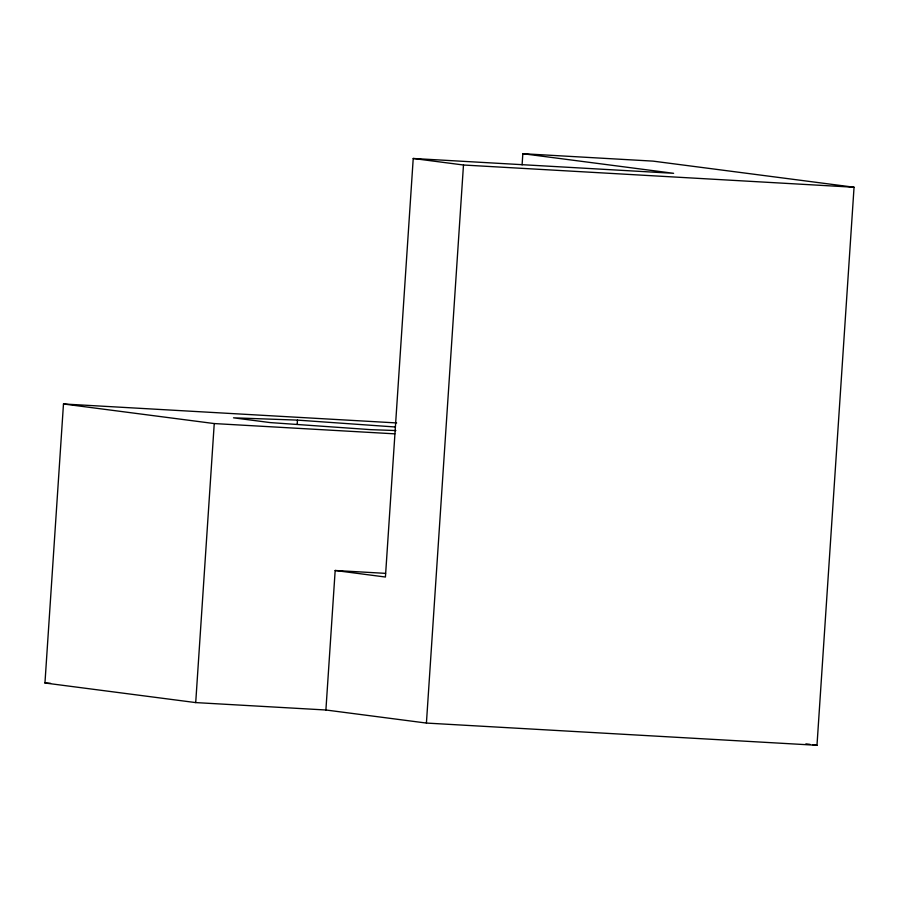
<?xml version="1.0" encoding="UTF-8"?>
<svg xmlns="http://www.w3.org/2000/svg" width="899" height="899" viewBox="0 0 899 899"><rect width="100%" height="100%" fill="white"/><g stroke="black" fill="none" stroke-linecap="round" stroke-linejoin="round"><path stroke-width="1.35" d="M522.094 164.877L522.836 153.707L653.034 161.123L854.05 187.239L816.989 745.293L426.418 723.066L325.899 709.996L195.712 702.591L44.95 683.004L63.481 403.977L396.661 422.935M195.712 702.591L214.243 423.564L63.481 403.977M297.187 424.306L297.468 420.114L395.313 426.991M325.899 709.996L335.17 570.494L385.57 573.36M522.836 153.707L673.609 173.305L413.225 158.482L385.424 577.023L335.17 570.494M426.418 723.066L463.479 165.011L413.225 158.482M297.468 420.114L233.504 417.821L270.183 422.586L370.838 429.655L395.863 430.554M463.479 165.011L854.05 187.239M214.243 423.564L394.83 433.846M44.95 683.004L50.546 683.319M805.897 743.844L810.055 744.383M812.831 744.743L816.989 745.293"/></g></svg>
